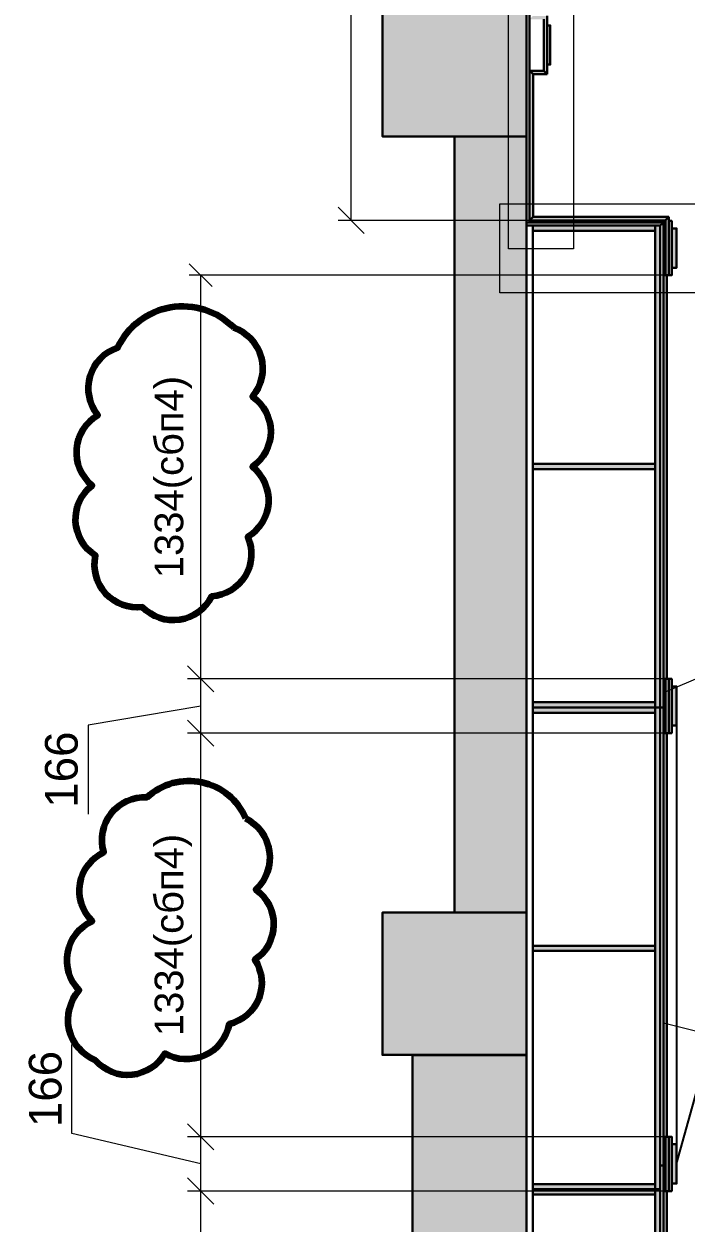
# Paper-space layout 'план по карнизу' of a CAD drawing. Header units: millimetres. Extents: x -88 to 2067, y 101 to 384.
# Drawn here: x -8.3 to 32.2, y 210.7 to 284 of the extents above; entities that cross this region are included whole.
import ezdxf
from ezdxf import colors
from ezdxf.entities.mleader import LeaderData, LeaderLine
from ezdxf.math import Vec2, Vec3

# ---------------------------------------------------------------- set-up
doc = ezdxf.new("R2010")
doc.units = ezdxf.units.MM
doc.layers.get('DEFPOINTS').update_dxf_attribs({"color": 106, "lineweight": 5})
for name, color, linetype, lineweight in [('A-Sect', 73, 'Continuous', 25), ('коррекция от 2013.04.17', 5, 'Continuous', 100), ('Линии Размерные и Текст', 1, 'Continuous', 5), ('толстая', 7, 'Continuous', 30)]:
    doc.layers.add(name, color=color, linetype=linetype, lineweight=lineweight)
doc.styles.get("Standard").update_dxf_attribs({"font": 'arial.ttf'})
doc.dimstyles.get("Standard").update_dxf_attribs({"dimscale": 0, "dimtxt": 2.5, "dimasz": 2, "dimexe": 1, "dimexo": 0, "dimgap": 0.75, "dimtad": 1, "dimdsep": 46, "dimtxsty": 'Standard', "dimblk": 'OBLIQUE', "dimcen": 1.5, "dimclrd": 256, "dimclre": 256, "dimclrt": 7, "dimazin": 0, "dimtfac": 1, "dimtmove": 1, "dimatfit": 3, "dimfxl": 1, "dimtolj": 1, "dimtzin": 0, "dimlwd": 5, "dimlwe": 5, "dimarcsym": 0})

# ---------------------------------------------------------------- blocks, each defined once
blk = doc.blocks.new('_OBLIQUE')
at = {"color": 0, "linetype": 'ByBlock'}
blk.add_line((-0.5, -0.5), (0.5, 0.5), dxfattribs=at)
blk = doc.blocks.new('*D22')
at = {"layer": 'DEFPOINTS', "color": 0, "transparency": 16777216}
for p in [(2.521, 212.635), (30.753, 212.635), (30.832, 187.951)]:
    blk.add_point(p, dxfattribs=at)
at = {"layer": 'Линии Размерные и Текст', "lineweight": 5, "transparency": 16777216}
for p, q in [((30.753, 212.635), (1.821, 212.635)), ((2.521, 187.951), (2.521, 212.635)), ((30.832, 187.951), (1.821, 187.951))]:
    blk.add_line(p, q, dxfattribs=at)
at = {"layer": 'Линии Размерные и Текст', "lineweight": 5, "transparency": 16777216, "xscale": 1.4, "yscale": 1.4, "zscale": 1.4}
for p, rotation in [((2.521, 212.635), 90), ((2.521, 187.951), 270)]:
    blk.add_blockref('_OBLIQUE', p, dxfattribs=dict(at, rotation=rotation))
at = {"layer": 'Линии Размерные и Текст', "color": 7, "transparency": 16777216, "insert": (0.842, 200.293), "char_height": 1.75, "attachment_point": 5, "rotation": 90}
blk.add_mtext('\\A1;1334(сбп4)', dxfattribs=at)
blk = doc.blocks.new('*D23')
at = {"layer": 'DEFPOINTS', "color": 0, "transparency": 16777216}
for p in [(2.521, 215.955), (30.754, 215.955), (30.753, 212.635)]:
    blk.add_point(p, dxfattribs=at)
at = {"layer": 'Линии Размерные и Текст', "lineweight": 5, "transparency": 16777216}
for p, q in [((-5.356, 216.161), (-5.356, 221.591)), ((2.521, 214.295), (-5.356, 216.161)), ((30.754, 215.955), (1.721, 215.955)), ((2.521, 212.635), (2.521, 215.955)), ((30.753, 212.635), (1.721, 212.635))]:
    blk.add_line(p, q, dxfattribs=at)
at = {"layer": 'Линии Размерные и Текст', "lineweight": 5, "transparency": 16777216, "xscale": 1.6, "yscale": 1.6, "zscale": 1.6}
for p, rotation in [((2.521, 215.955), 90), ((2.521, 212.635), 270)]:
    blk.add_blockref('_OBLIQUE', p, dxfattribs=dict(at, rotation=rotation))
at = {"layer": 'Линии Размерные и Текст', "color": 7, "transparency": 16777216, "insert": (-6.978, 218.876), "char_height": 2, "attachment_point": 5, "rotation": 90}
blk.add_mtext('\\A1;166', dxfattribs=at)
blk = doc.blocks.new('*D24')
at = {"layer": 'DEFPOINTS', "color": 0, "transparency": 16777216}
for p in [(2.521, 240.638), (30.754, 240.638), (30.754, 215.955)]:
    blk.add_point(p, dxfattribs=at)
at = {"layer": 'Линии Размерные и Текст', "lineweight": 5, "transparency": 16777216}
for p, q in [((30.754, 240.638), (1.821, 240.638)), ((2.521, 215.955), (2.521, 240.638)), ((30.754, 215.955), (1.821, 215.955))]:
    blk.add_line(p, q, dxfattribs=at)
at = {"layer": 'Линии Размерные и Текст', "lineweight": 5, "transparency": 16777216, "xscale": 1.4, "yscale": 1.4, "zscale": 1.4}
for p, rotation in [((2.521, 240.638), 90), ((2.521, 215.955), 270)]:
    blk.add_blockref('_OBLIQUE', p, dxfattribs=dict(at, rotation=rotation))
at = {"layer": 'Линии Размерные и Текст', "color": 7, "transparency": 16777216, "insert": (0.842, 228.296), "char_height": 1.75, "attachment_point": 5, "rotation": 90}
blk.add_mtext('\\A1;1334(сбп4)', dxfattribs=at)
blk = doc.blocks.new('*D25')
at = {"layer": 'DEFPOINTS', "color": 0, "transparency": 16777216}
for p in [(2.521, 243.958), (30.754, 243.958), (30.754, 240.638)]:
    blk.add_point(p, dxfattribs=at)
at = {"layer": 'Линии Размерные и Текст', "lineweight": 5, "transparency": 16777216}
for p, q in [((30.754, 243.958), (1.721, 243.958)), ((2.521, 240.638), (2.521, 243.958)), ((2.521, 242.298), (-4.369, 241.122)), ((-4.369, 241.122), (-4.369, 235.693)), ((30.754, 240.638), (1.721, 240.638))]:
    blk.add_line(p, q, dxfattribs=at)
at = {"layer": 'Линии Размерные и Текст', "lineweight": 5, "transparency": 16777216, "xscale": 1.6, "yscale": 1.6, "zscale": 1.6}
for p, rotation in [((2.521, 243.958), 90), ((2.521, 240.638), 270)]:
    blk.add_blockref('_OBLIQUE', p, dxfattribs=dict(at, rotation=rotation))
at = {"layer": 'Линии Размерные и Текст', "color": 7, "transparency": 16777216, "insert": (-5.99, 238.408), "char_height": 2, "attachment_point": 5, "rotation": 90}
blk.add_mtext('\\A1;166', dxfattribs=at)
blk = doc.blocks.new('*D26')
at = {"layer": 'DEFPOINTS', "color": 0, "transparency": 16777216}
for p in [(2.521, 268.642), (30.752, 268.642), (30.754, 243.958)]:
    blk.add_point(p, dxfattribs=at)
at = {"layer": 'Линии Размерные и Текст', "lineweight": 5, "transparency": 16777216}
for p, q in [((30.752, 268.642), (1.821, 268.642)), ((2.521, 243.958), (2.521, 268.642)), ((30.754, 243.958), (1.821, 243.958))]:
    blk.add_line(p, q, dxfattribs=at)
at = {"layer": 'Линии Размерные и Текст', "lineweight": 5, "transparency": 16777216, "xscale": 1.4, "yscale": 1.4, "zscale": 1.4}
for p, rotation in [((2.521, 268.642), 90), ((2.521, 243.958), 270)]:
    blk.add_blockref('_OBLIQUE', p, dxfattribs=dict(at, rotation=rotation))
at = {"layer": 'Линии Размерные и Текст', "color": 7, "transparency": 16777216, "insert": (0.842, 256.3), "char_height": 1.75, "attachment_point": 5, "rotation": 90}
blk.add_mtext('\\A1;1334(сбп4)', dxfattribs=at)
blk = doc.blocks.new('*D27')
at = {"layer": 'DEFPOINTS', "color": 0, "transparency": 16777216}
for p in [(11.728, 332.5), (22.85, 332.5), (22.642, 271.994)]:
    blk.add_point(p, dxfattribs=at)
at = {"layer": 'Линии Размерные и Текст', "lineweight": 5, "transparency": 16777216}
for p, q in [((22.85, 332.5), (10.928, 332.5)), ((11.728, 271.994), (11.728, 332.5)), ((22.642, 271.994), (10.928, 271.994))]:
    blk.add_line(p, q, dxfattribs=at)
at = {"layer": 'Линии Размерные и Текст', "lineweight": 5, "transparency": 16777216, "xscale": 1.6, "yscale": 1.6, "zscale": 1.6}
for p, rotation in [((11.728, 332.5), 90), ((11.728, 271.994), 270)]:
    blk.add_blockref('_OBLIQUE', p, dxfattribs=dict(at, rotation=rotation))
at = {"layer": 'Линии Размерные и Текст', "color": 7, "transparency": 16777216, "insert": (9.817, 302.147), "char_height": 2, "attachment_point": 5, "rotation": 90}
blk.add_mtext('\\A1;3025(+мп)', dxfattribs=at)
blk = doc.blocks.new('*U33')
at = {"layer": 'Линии Размерные и Текст'}
h = blk.add_hatch(color=190, dxfattribs=at)
h.dxf.hatch_style = 1
h.paths.add_polyline_path([(755.2, 12327), (755.2, 12141), (3063.2, 12141), (3063.2, 12700), (2902.2, 12700), (2902.2, 12327)])
h.paths.add_polyline_path([(3063.2, 12700), (3063.2, 12495), (7313.2, 12495), (7313.2, 10912), (10455.2, 10912), (10455.2, 7399), (10021.2, 7399), (10021.2, 2903), (12174.2, 2903), (12174.2, 1592.8), (12180.2, 1586.8), (12174.2, 1586.8), (12174.2, -265), (8408.6, -265), (8408.6, -613), (12519.2, -613), (12519.2, 3108), (10226.2, 3108), (10226.2, 7194), (10779.2, 7194), (10779.2, 11117), (7518.2, 11117), (7518.2, 12700)])
h = blk.add_hatch(color=190, dxfattribs=at)
h.dxf.hatch_style = 1
h.paths.add_polyline_path([(5880.4, 194.5), (5880.4, 179.5), (6000.4, 179.5), (6000.4, 194.5)])
h.paths.add_polyline_path([(5857.4, 179.5), (5857.4, 170.9), (6023.4, 170.9), (6023.4, 179.5)])
h.paths.add_polyline_path([(5857.4, 170.9), (5845.4, 170.9), (5855.8, 160.5), (6023.4, 160.5), (6023.4, 170.9)])
h.paths.add_polyline_path([(5855.8, 160.5), (5861.8, 154.5), (6023.4, 154.5), (6023.4, 160.5)])
h = blk.add_hatch(color=190, dxfattribs=at)
h.dxf.hatch_style = 1
h.paths.add_polyline_path([(7280.6, 194.5), (7280.6, 179.5), (7400.6, 179.5), (7400.6, 194.5)])
h.paths.add_polyline_path([(7257.6, 179.5), (7257.6, 171), (7423.6, 171), (7423.6, 179.5)])
h.paths.add_polyline_path([(7257.6, 171), (7257.6, 160.5), (7423.6, 160.5), (7423.6, 171)])
h.paths.add_polyline_path([(7257.6, 160.5), (7257.6, 154.5), (7423.6, 154.5), (7423.6, 160.5)])
h = blk.add_hatch(color=190, dxfattribs=at)
h.dxf.hatch_style = 1
h.paths.add_polyline_path([(8680.8, 194.5), (8680.8, 179.5), (8800.8, 179.5), (8800.8, 194.5)])
h.paths.add_polyline_path([(8657.8, 179.5), (8657.8, 171), (8823.8, 171), (8823.8, 179.5)])
h.paths.add_polyline_path([(8657.8, 171), (8657.8, 160.5), (8823.8, 160.5), (8823.8, 171)])
h.paths.add_polyline_path([(8657.8, 160.5), (8657.8, 154.5), (8823.8, 154.5), (8823.8, 160.5)])
h = blk.add_hatch(color=190, dxfattribs=at)
h.dxf.hatch_style = 1
h.paths.add_polyline_path([(5855.8, 160.5), (5855.8, -255), (5861.9, -255), (5861.9, 154.5)])
h.paths.add_polyline_path([(5845.4, 170.9), (5845.4, -244.6), (5855.8, -255), (5855.8, -255), (5855.8, 160.5)])
h.paths.add_polyline_path([(5871.9, 128.5), (5871.9, -245), (5887.9, -245), (5887.9, 128.5)])
h = blk.add_hatch(color=190, dxfattribs=at)
h.dxf.hatch_style = 1
h.paths.add_polyline_path([(6023.4, 164.9), (6023.4, 154.5), (7257.6, 154.5), (7257.6, 164.9)])
h = blk.add_hatch(color=190, dxfattribs=at)
h.dxf.hatch_style = 1
h.paths.add_polyline_path([(7423.6, 164.9), (7423.6, 154.5), (8657.8, 154.5), (8657.8, 164.9)])
h = blk.add_hatch(color=190, dxfattribs=at)
h.dxf.hatch_style = 1
h.paths.add_polyline_path([(8823.8, 164.9), (8823.8, 154.5), (10058, 154.5), (10058, 164.9)])
h = blk.add_hatch(color=190, dxfattribs=at)
h.dxf.hatch_style = 1
h.paths.add_polyline_path([(6600.5, 128.5), (6600.5, -245), (6616.5, -245), (6616.5, 128.5)])
h.paths.add_polyline_path([(5871.9, 144.5), (5871.9, 128.5), (5887.9, 128.5), (6600.5, 128.5), (6616.5, 128.5), (7329.1, 128.5), (7345.1, 128.5), (7345.1, 144.5)])
h = blk.add_hatch(color=190, dxfattribs=at)
h.dxf.hatch_style = 1
h.paths.add_polyline_path([(7329.1, 128.5), (7329.1, -245), (7345.1, -245), (7345.1, 128.5)])
h.paths.add_polyline_path([(7345.1, 128.5), (7345.1, -245), (7361.1, -245), (7361.1, 128.5)])
h.paths.add_polyline_path([(7345.1, 144.5), (7345.1, 128.5), (7361.1, 128.5), (8073.7, 128.5), (8089.7, 128.5), (8802.3, 128.5), (8818.3, 128.5), (8818.3, 144.5)])
h = blk.add_hatch(color=190, dxfattribs=at)
h.dxf.hatch_style = 1
h.paths.add_polyline_path([(8073.7, 128.5), (8073.7, -245), (8089.7, -245), (8089.7, 128.5)])
h = blk.add_hatch(color=190, dxfattribs=at)
h.dxf.hatch_style = 1
h.paths.add_polyline_path([(8802.3, 128.5), (8802.3, -245), (8818.3, -245), (8818.3, 128.5)])
h.paths.add_polyline_path([(8818.3, 128.5), (8818.3, -245), (8834.3, -245), (8834.3, 128.5)])
h = blk.add_hatch(color=190, dxfattribs=at)
h.dxf.hatch_style = 1
h.paths.add_polyline_path([(8818.3, 144.5), (8818.3, 128.5), (8834.3, 128.5), (9546.9, 128.5), (9546.9, -245), (9562.9, -245), (9562.9, 128.5), (10275.5, 128.5), (10291.5, 128.5), (10291.5, 144.5)])
h = blk.add_hatch(color=190, dxfattribs=at)
h.dxf.hatch_style = 1
h.paths.add_polyline_path([(5408.5, -244.6), (5398.2, -255), (5855.8, -255), (5845.4, -244.6), (5845.4, -244.6)])
h.paths.add_polyline_path([(5398.2, -211.4), (5398.2, -255), (5408.5, -244.6), (5408.5, -201)])
h.paths.add_polyline_path([(5230.5, -201), (5240.9, -211.4), (5398.2, -211.4), (5408.5, -201)])
h.paths.add_polyline_path([(5259.5, -192), (5259.5, -201), (5379.5, -201), (5379.5, -192)])
h.paths.add_polyline_path([(5230.5, -201), (5230.5, -244.6), (5240.9, -255), (5241, -255), (5241, -211.4)])
h = blk.add_hatch(color=190, dxfattribs=at)
h.dxf.hatch_style = 1
h.paths.add_polyline_path([(5164.2, -265), (5164.2, -705), (5599.2, -705), (5599.2, -265), (5398.1, -265)])
h = blk.add_hatch(color=190, dxfattribs=at)
h.dxf.hatch_style = 1
h.paths.add_polyline_path([(5599.2, -265), (5599.2, -485), (7972.2, -485), (7972.2, -265)])
h = blk.add_hatch(color=190, dxfattribs=at)
h.dxf.hatch_style = 1
h.paths.add_polyline_path([(7972.2, -265), (7972.2, -705), (8407.2, -705), (8407.2, -265)])
at = {"layer": 'толстая'}
for p, q in [((5845.4, -244.6), (5845.4, 170.9)), ((5845.4, 170.9), (5865.8, 150.5)), ((6023.4, 170.9), (5845.4, 170.9)), ((5855.8, 160.5), (6023.4, 160.5)), ((5855.8, 160.5), (5855.8, -255)), ((5861.8, 154.5), (11754.6, 154.5)), ((5861.9, 154.5), (5861.9, -265)), ((5865.8, 150.5), (5865.9, 150.5)), ((5871.9, 144.5), (5865.9, 150.5)), ((6023.4, 154.5), (6023.4, 170.9)), ((6023.4, 154.5), (6023.4, 164.9)), ((6023.4, 164.9), (7257.6, 164.9)), ((7257.6, 171), (7257.6, 154.5)), ((7423.6, 171), (7257.6, 171)), ((7257.6, 160.5), (7423.6, 160.5)), ((7345.1, 144.5), (7345.1, 154.5)), ((7423.6, 154.5), (7423.6, 171)), ((7423.6, 164.9), (8657.8, 164.9)), ((8657.8, 171), (8657.8, 154.5)), ((8823.8, 171), (8657.8, 171)), ((8657.8, 164.9), (8657.8, 154.5)), ((8657.8, 160.5), (8823.8, 160.5)), ((8657.8, 154.5), (8823.8, 154.5)), ((8745.2, 144.5), (8745.2, 154.5)), ((8823.8, 154.5), (8823.8, 171)), ((8823.8, 164.9), (8823.8, 154.5)), ((10058, 164.9), (8823.8, 164.9)), ((6023.4, 144.5), (5871.9, 144.5)), ((5871.9, 144.5), (5871.9, 144.5)), ((5871.9, 144.5), (7345.1, 144.5)), ((7257.6, 144.5), (6023.4, 144.5)), ((6023.4, 144.5), (7257.6, 144.5)), ((7345.1, 144.5), (8818.3, 144.5)), ((8657.8, 144.5), (7423.6, 144.5)), ((8818.3, 144.5), (10291.5, 144.5)), ((8823.8, 144.5), (10058, 144.5)), ((5230.5, -201), (5408.5, -201)), ((5240.9, -211.4), (5398.2, -211.4)), ((5408.5, -201), (5398.2, -211.4)), ((2301.1, -255), (5861.9, -255)), ((5398.1, -225.6), (5398.1, -255)), ((5408.5, -244.6), (5398.2, -255)), ((5845.4, -244.6), (5408.5, -244.6)), ((5855.8, -255), (5845.4, -244.6)), ((5855.8, -255), (5845.4, -244.6)), ((5388.2, -265), (5388.1, -265)), ((5388.1, -265), (5398.1, -265)), ((5388.2, -265), (5388.2, -265)), ((5398.1, -265), (5398.1, -265)), ((5398.1, -265), (5865.9, -265))]:
    blk.add_line(p, q, dxfattribs=at)
for points in [[(3063.2, 12495), (7313.2, 12495), (7313.2, 10912), (10455.2, 10912), (10455.2, 7399), (10021.2, 7399), (10021.2, 2903), (12174.2, 2903), (12174.2, -265), (8408.6, -265), (8408.6, -613), (12519.2, -613), (12519.2, 3108), (10226.2, 3108), (10226.2, 7194), (10779.2, 7194), (10779.2, 11117), (7518.2, 11117), (7518.2, 12700), (3063.2, 12700)], [(5855.8, -265), (5855.8, -265), (5388.2, -265), (5388.2, -265)], [(7972.2, -265), (7972.2, -485), (5599.2, -485), (5599.2, -265)]]:
    blk.add_lwpolyline(points, close=True, dxfattribs=at)
for points in [[(10226.2, 7194), (10226.2, 4286), (10226.2, 3108), (12519.2, 3108), (12519.2, -613), (8407.2, -613)], [(12174.2, -265), (8407.2, -265), (7972.2, -265), (5871.9, -265), (5871.9, -245), (5887.9, -245), (5887.9, 128.5), (6600.5, 128.5), (6600.5, -245), (6616.5, -245), (6616.5, 128.5), (7329.1, 128.5), (7329.1, -245), (7345.1, -245), (7361.1, -245), (7361.1, 128.5), (8073.7, 128.5), (8073.7, -245), (8089.7, -245), (8089.7, 128.5), (8802.3, 128.5), (8802.3, -245), (8818.3, -245), (8834.3, -245), (8834.3, 128.5), (9546.9, 128.5)], [(5880.4, 194.5), (5880.4, 194.5)], [(5880.4, 179.5), (5880.4, 194.5), (6000.4, 194.5), (6000.4, 179.5)], [(6000.4, 194.5), (6000.4, 194.5)], [(7280.6, 179.5), (7280.6, 194.5), (7400.6, 194.5), (7400.6, 179.5)], [(7280.6, 194.5), (7280.6, 194.5)], [(7400.6, 194.5), (7400.6, 194.5)], [(8680.8, 179.5), (8680.8, 194.5), (8800.8, 194.5), (8800.8, 179.5)], [(8680.8, 194.5), (8680.8, 194.5)], [(8800.8, 194.5), (8800.8, 194.5)], [(5857.4, 179.5), (5857.4, 179.5)], [(5857.4, 170.9), (5857.4, 179.5), (6023.4, 179.5), (6023.4, 170.9)], [(6023.4, 179.5), (6023.4, 179.5)], [(7257.6, 171), (7257.6, 179.5), (7423.6, 179.5), (7423.6, 171)], [(7257.6, 179.5), (7257.6, 179.5)], [(7423.6, 179.5), (7423.6, 179.5)], [(8657.8, 171), (8657.8, 179.5), (8823.8, 179.5), (8823.8, 171)], [(8657.8, 179.5), (8657.8, 179.5)], [(8823.8, 179.5), (8823.8, 179.5)], [(5871.9, 128.5), (5871.9, 144.5), (5871.9, 144.5), (5871.9, -245), (5871.9, -245), (5871.9, 128.5), (5887.9, 128.5)], [(6012.9, 144.5), (6012.9, 144.5)], [(6023.4, 144.5), (7257.6, 144.5), (7423.6, 144.5)], [(6600.5, 128.5), (6616.5, 128.5)], [(7329.1, 128.5), (7345.1, 128.5), (7361.1, 128.5)], [(7345.1, -245), (7345.1, 128.5), (7345.1, 144.5)], [(8657.8, 144.5), (7423.6, 144.5), (7423.6, 144.5), (8657.8, 144.5)], [(8073.7, 128.5), (8089.7, 128.5)], [(8802.3, 128.5), (8818.3, 128.5), (8834.3, 128.5)], [(8818.3, -245), (8818.3, 128.5), (8818.3, 144.5)], [(8823.8, 144.5), (10058, 144.5)], [(5259.5, -192), (5259.5, -192)], [(5259.5, -201), (5259.5, -192), (5379.5, -192), (5379.5, -201)], [(5379.5, -192), (5379.5, -192)], [(5398.2, -255), (5408.5, -244.6), (5408.5, -201)], [(5398.2, -255), (5398.2, -211.4)], [(5887.9, -245), (6600.5, -245)], [(6616.5, -245), (7329.1, -245)], [(7361.1, -245), (8073.7, -245)], [(8089.7, -245), (8802.3, -245)], [(8834.3, -245), (9546.9, -245)], [(2311.2, -265), (2311.2, -705), (2756.2, -705), (2756.2, -265), (5164.2, -265), (5398.1, -265)], [(5164.2, -265), (5164.2, -705), (5599.2, -705), (5599.2, -265)], [(5388.1, -265), (5388.1, -265), (5388.1, -265)], [(7972.2, -265), (7972.2, -705), (8407.2, -705), (8407.2, -265)], [(5599.2, -485), (7972.2, -485)]]:
    blk.add_lwpolyline(points, dxfattribs=at)
blk = doc.blocks.new('_None')

psp = doc.layouts.new('план по карнизу')

# ---------------------------------------------------------------- linework, layer by layer
at = {"layer": 'коррекция от 2013.04.17'}
for points in [[(4.5401, 265.4451, -0.5205671), (5.6853, 261.2243, -0.5205671), (5.6853, 261.2243, -0.5205671), (5.6853, 256.932, -0.5205671), (5.6853, 256.932, -0.5205671), (5.399, 252.6397, -0.5205671), (5.399, 252.6397, -0.5205671), (3.1801, 248.9913, -0.5205671), (3.1801, 248.9913, -0.5205671), (-1.0429, 248.3474, -0.5205671), (-1.0429, 248.3474, -0.5205671), (-3.906, 251.4951, -0.5205671), (-3.906, 251.4951, -0.5205671), (-4.1207, 255.7874, -0.5205671), (-4.1207, 255.7874, -0.5205671), (-3.7628, 260.0797, -0.5205671), (-3.7628, 260.0797, -0.5205671), (-2.546, 264.2289, -0.5205671), (-2.546, 264.2289, -0.5205671)], [(5.2574, 235.434, -0.5205671), (5.9016, 231.0701, -0.5205671), (5.9016, 231.0701, -0.5205671), (5.83, 226.7778, -0.5205671), (5.83, 226.7778, -0.5205671), (4.2553, 222.8432, -0.5205671), (4.2553, 222.8432, -0.5205671), (0.3186, 221.0548, -0.5205671), (0.3186, 221.0548, -0.5205671), (-3.9044, 220.6255, -0.5205671), (-3.9044, 220.6255, -0.5205671), (-4.9064, 224.9178, -0.5205671), (-4.9064, 224.9178, -0.5205671), (-4.1191, 229.1386, -0.5205671), (-4.1191, 229.1386, -0.5205671), (-3.4033, 233.3594, -0.5205671), (-3.4033, 233.3594, -0.5205671), (-0.755, 236.7217, -0.5205671), (-0.755, 236.7217, -0.5205671)]]:
    psp.add_lwpolyline(points, format="xyb", close=True, dxfattribs=at)
at = {"layer": 'Линии Размерные и Текст'}
for p, q in [((71.7653, 260.3957), (31.0245, 243.1908)), ((52.1569, 217.6016), (30.9078, 222.8816))]:
    psp.add_line(p, q, dxfattribs=at)
for points in [[(21.3508, 333.1959), (25.3239, 333.1959), (25.3239, 270.2523), (21.3508, 270.2523)], [(20.8174, 272.9981), (32.7868, 272.9981), (32.7868, 267.5699), (20.8174, 267.5699)]]:
    psp.add_lwpolyline(points, close=True, dxfattribs=at)

# ---------------------------------------------------------------- block references
at = {"layer": 'A-Sect', "color": 73, "linetype": 'Continuous', "lineweight": 25, "xscale": 0.02, "yscale": 0.02, "zscale": 0.02, "rotation": 270}
psp.add_blockref('*U33', (27.7416, 389.1105), dxfattribs=at)

# ---------------------------------------------------------------- dimensions: what is measured, and where the dimension line sits
at = {"layer": 'Линии Размерные и Текст'}
dim = psp.add_linear_dim(base=(11.7276, 332.4996), p1=(22.6425, 271.994), p2=(22.8504, 332.4996), angle=270, text='<>(+мп)', dimstyle='Standard', override={"dimscale": 0.8, "dimdec": 0, "dimlfac": 50, "dimpost": '<>', "dimtmove": 1}, dxfattribs=at)
dim.commit()
dim.dimension.update_dxf_attribs({"geometry": '*D27', "text_midpoint": (11.7276, 302.1465), "dimtype": 160})
for base, p1, p2, picture, middle in [((2.5206, 268.642), (30.7537, 243.9583), (30.7525, 268.642), '*D26', (0.8425, 256.3001)), ((2.5206, 240.6383), (30.7537, 215.9546), (30.7537, 240.6383), '*D24', (0.8425, 228.2964)), ((2.5206, 212.6346), (30.8325, 187.9509), (30.7531, 212.6346), '*D22', (0.8425, 200.2928))]:
    dim = psp.add_linear_dim(base=base, p1=p1, p2=p2, angle=90, text='1334(сбп4)', dimstyle='Standard', override={"dimscale": 0.7, "dimdec": 0, "dimlfac": 50, "dimpost": '<>'}, dxfattribs=at)
    dim.commit()
    dim.dimension.update_dxf_attribs({"geometry": picture, "text_midpoint": middle})
for base, p1, p2, picture, middle in [((2.5206, 243.9583), (30.7537, 240.6383), (30.7537, 243.9583), '*D25', (-4.3689, 240.5223)), ((2.5206, 215.9546), (30.7531, 212.6346), (30.7537, 215.9546), '*D23', (-5.3564, 216.7615))]:
    dim = psp.add_linear_dim(base=base, p1=p1, p2=p2, angle=90, dimstyle='Standard', override={"dimscale": 0.8, "dimdec": 0, "dimlfac": 50, "dimpost": '<>'}, dxfattribs=at)
    dim.commit()
    dim.dimension.update_dxf_attribs({"geometry": picture, "text_midpoint": middle, "dimtype": 160})

# ---------------------------------------------------------------- leaders
ml = psp.add_multileader_mtext('Standard', dxfattribs=at)
ml.set_content('IV(90%%D)', color=256)
ml.set_leader_properties()
ml.set_arrow_properties(name='NONE')
ml.build(insert=Vec2(0, 0))
ml.multileader.update_dxf_attribs({"text_right_attachment_type": 6, "dogleg_length": 0.36})
ctx = ml.context
ctx.base_point, ctx.plane_origin = Vec3(38.8497, 239.0506), Vec3(17.8189, 256.373)
ctx.right_attachment = 6
notes = []
notes.append((ctx, [(0, (1, 1, 0), (38.4897, 239.0506), (1, 0), 0.36, [(0, [(31.6316, 242.2983), (31.6316, 214.2946)], 0, [])])]))
ctx.mtext.insert, ctx.mtext.flow_direction = Vec3(40.8497, 241.6386), 5
for ctx, leaders in notes:
    for number, flags, end, landing, length, lines in leaders:
        leader = LeaderData()
        leader.index, (leader.has_last_leader_line, leader.has_dogleg_vector, leader.attachment_direction) = number, flags
        leader.last_leader_point, leader.dogleg_vector, leader.dogleg_length = Vec3(end), Vec3(landing), length
        for number, points, colour, breaks in lines:
            line = LeaderLine()
            line.index, line.vertices, line.color, line.breaks = number, Vec3.list(points), colors.encode_raw_color(colour), breaks
            leader.lines.append(line)
        ctx.leaders.append(leader)

doc.saveas('drawing.dxf')
